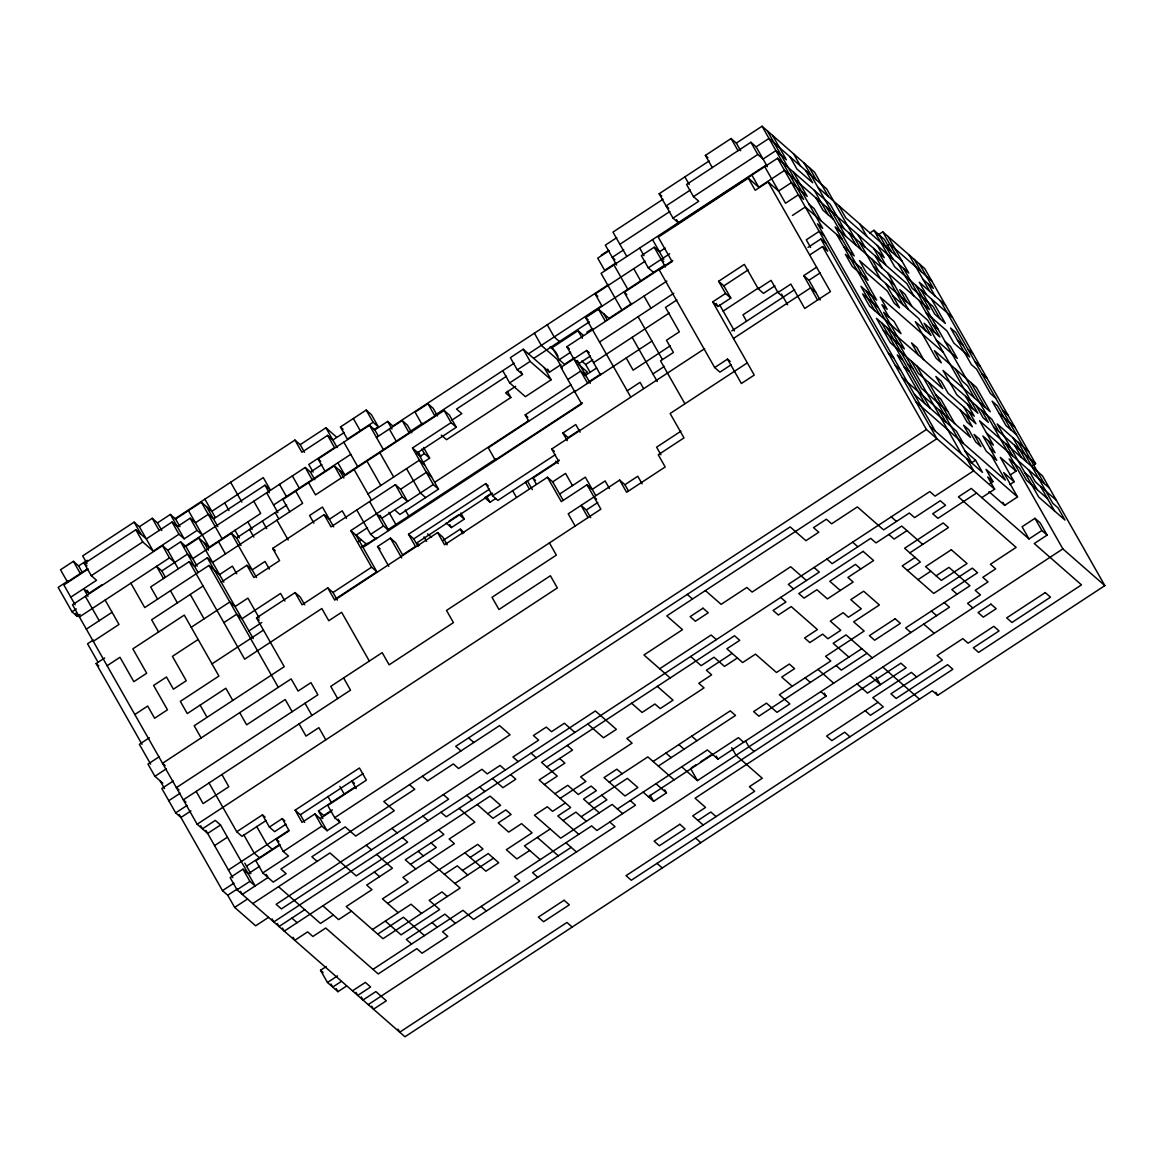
<?xml version="1.0" encoding="UTF-8"?>
<svg xmlns="http://www.w3.org/2000/svg" width="1163" height="1163" viewBox="0 0 1163 1163"><rect width="100%" height="100%" fill="white"/><g stroke="black" fill="none" stroke-linecap="round" stroke-linejoin="round"><path stroke-width="1.5" d="M82.093 572.022L78.633 565.916L73.385 561.336L60.52 569.768L67.439 581.965L87.458 568.838M202.318 534.98L197.07 530.401L184.205 538.832L178.957 534.239L153.225 551.117L139.371 526.737L134.123 522.143L82.675 555.899L87.007 563.517M78.633 565.916L87.21 560.29M139.371 526.737L152.237 518.291L157.485 522.885L161.817 530.502M712.294 167.588L705.374 155.406L731.091 138.528L736.339 143.107L740.671 150.739M70.798 597.157L96.529 580.279L91.281 575.685L84.347 563.503L135.809 529.746L146.305 538.92L172.037 522.042L177.285 526.635L190.136 518.204L195.384 522.798L208.25 514.351L213.498 518.945L264.96 485.189L270.209 489.783L263.274 477.586L211.826 511.342L201.33 502.154L175.598 519.047L170.35 514.453L157.485 522.885M68.152 580.831L58.15 587.388L72.004 611.782L77.252 616.375L80.116 614.5M676.532 219.676L678.262 222.729L673.014 218.135L659.159 193.756L709.183 160.93M736.339 143.107L762.07 126.229L814.551 172.168L828.405 196.547M88.17 569.027L63.878 584.974L75.13 604.789M174.886 518.843L294.937 440.079L300.185 444.673L304.517 452.291M662.983 199.28L612.959 232.106L626.813 256.485M767.391 166.687L756.139 146.872L750.891 142.279L686.563 184.466L693.497 196.663L698.745 201.257L673.014 218.135M91.281 575.685L142.729 541.929L153.225 551.117M300.185 444.673L325.916 427.795L336.412 436.983M616.783 237.63L605.341 245.131L616.594 264.946M690.386 190.005L666.094 205.938L668.71 208.235M756.139 146.872L768.99 138.426L826.719 188.944L861.361 249.914M601.3 255.162L608.438 250.467M344.277 432.491L332.836 439.992L327.588 435.398L301.871 452.276L294.937 440.079M378.353 426.865L373.105 422.271L347.388 439.149L340.454 426.952L366.185 410.074L371.433 414.668L378.353 426.865L374.064 429.67M609.165 250.67L597.724 258.171L604.658 270.354L616.085 262.853M619.879 244.288L669.903 211.477M87.995 596.343L83.663 588.725L88.911 593.319L101.777 584.873M693.497 196.663L757.811 154.475L763.059 159.055L775.925 150.623L786.421 159.811L772.566 135.417M178.157 568.576L167.777 550.273L162.529 545.694L72.484 604.76L197.158 824.233L207.654 833.42L220.519 824.989L255.148 885.944L249.9 881.365L242.98 869.168L230.114 877.6L237.034 889.797L404.971 1036.771L932.377 690.749L937.625 695.343L1104.85 585.629L1042.513 475.9L979.537 420.773L993.391 445.167L982.895 435.98L996.749 460.374L986.253 451.186L979.319 438.989L974.071 434.395L981.005 446.592L975.757 441.998L968.823 429.801L963.575 425.207L970.509 437.404L902.284 377.699M72.004 611.782L76.293 608.961M623.702 249.827L612.261 257.328L614.893 259.625M167.777 550.273L180.628 541.842L185.876 546.436L197.143 566.25M183.739 547.177L305.229 467.468L310.477 472.062L314.795 479.679M325.015 471.219L318.081 459.036L369.543 425.28L374.791 429.874L378.251 435.965M766.882 164.594L601.082 273.363L621.856 309.94M185.876 546.436L198.742 537.989L209.238 547.177L260.701 513.421L253.767 501.224M674.7 225.738L777.596 158.226L830.077 204.15L843.931 228.53M79.404 616.957L169.449 557.877L174.697 562.47M877.309 245.48L884.243 257.677L784.531 170.409L758.799 187.287L748.303 178.113L658.258 237.179L672.112 261.573L659.247 270.005L714.664 367.552L719.912 372.145L731.353 364.644M310.477 472.062L321.904 464.56M374.791 429.874L387.657 421.428L392.905 426.021L608.714 284.426M665.178 248.053L659.465 251.804L654.217 247.21L641.351 255.642L648.285 267.839L653.533 272.433M163.518 578.52L156.583 566.323L161.831 570.917L187.563 554.039L192.811 558.633L231.393 533.308L236.641 537.902L240.974 545.52M273.567 504.989L350.746 454.34M376.463 437.462L402.194 420.584L407.443 425.178L411.775 432.796M427.926 403.706L415.06 412.153L421.98 424.35L434.846 415.903L427.926 403.706L433.174 408.3L437.492 415.918M602.071 306.189L595.151 293.992L645.174 261.181M402.194 420.584L409.114 432.781L344.8 474.984L334.304 465.796L282.856 499.552L289.776 511.749M86.338 629.154L112.055 612.276M295.722 491.106L302.642 503.303L212.596 562.383L207.348 557.789L194.483 566.221L189.235 561.642L150.652 586.952L157.572 599.149M793.34 171.993L807.195 196.387L791.451 182.606L778.585 191.052L768.089 181.864L755.238 190.296L748.303 178.113M560.886 364.688L549.459 372.189L523.219 349.234L510.353 357.666L517.273 369.863L522.521 374.457L509.656 382.889L502.736 370.692M236.641 537.902L286.68 505.076M648.285 267.839L669.714 253.781M409.827 431.647L422.692 423.216M435.558 414.769L514.162 363.19M528.467 353.814L601.358 306M93.258 640.013L87.53 643.764L97.925 662.052M589.205 314.635L664.96 264.931M456.318 427.257L451.07 422.663L412.472 447.988L417.721 452.581L456.318 427.257L449.383 415.06L444.135 410.466L315.507 494.871L308.588 482.674M630.666 396.888L585.643 317.644L598.509 309.198L609.005 318.386L631.872 303.383M631.16 304.517L624.226 292.32L672.825 260.439M93.258 641.336L118.989 624.458L105.135 600.079M236.714 573.752L232.396 566.134L219.531 574.58L209.035 565.392L144.721 607.58L130.867 583.201M506.559 376.231L456.536 409.056L461.784 413.635L451.767 420.206M533.715 358.408L589.452 321.846M517.273 369.863L530.139 361.417L551.131 379.792L525.4 396.67L509.656 382.889M583.274 335.264L578.026 330.67L552.294 347.548L559.229 359.745L564.477 364.339L574.478 357.768M586.835 332.255L592.563 328.504M587.62 383.296L566.846 346.705L666.893 281.068M203.089 586.021L151.641 619.777L158.561 631.974M515.616 386.349L505.614 392.92L510.862 397.513L446.548 439.701L441.3 435.107M142.031 744.335L96.136 663.564L104.714 657.938M559.229 359.745L570.655 352.244M221.203 582.169L246.934 565.291L252.182 569.885L265.048 561.453L269.38 569.07M246.934 565.291L253.854 577.488L279.585 560.61L272.665 548.413L324.114 514.657L329.362 519.25L342.227 510.819L346.559 518.436M420.105 456.39L424.393 453.585L429.641 458.164L422.489 462.859M367.944 493.941L419.407 460.17L424.655 464.764M589.248 352.767L586.632 350.47L560.9 367.348L581.689 403.924L363.001 547.395M599.497 342.024L673.813 293.265M792.439 215.431L805.305 206.999L842.041 239.142M107.112 665.73L119.978 657.284L133.832 681.678L146.698 673.232L132.844 648.852L184.292 615.096L218.92 676.052L180.338 701.376L187.258 713.573L225.855 688.249L232.774 700.446M590.455 355.994L579.014 363.496L573.766 358.902M395.362 484.651L402.282 496.848L407.53 501.442L400.61 489.245L395.362 484.651L331.033 526.854L324.114 514.657M676.924 299.923L665.483 307.425L679.337 331.818L666.472 340.25L673.406 352.447L660.54 360.879L684.789 403.561M581.747 361.053L585.672 364.499L592.825 359.803M400.61 489.245L426.327 472.367L431.575 476.961M567.835 379.531L580.686 371.099L585.934 375.693M593.552 362.652L669.307 312.963M191.226 627.279L229.809 601.969L235.057 606.563L247.923 598.116L259.175 617.931M725.552 293.469L712.686 301.9L717.934 306.494L730.8 298.062L725.552 293.469L718.618 281.272L744.349 264.394L758.203 288.773L763.451 293.367L774.878 285.865M584.495 373.977L587.359 372.102L578.171 364.063M528.656 420.977L525.196 414.886L570.931 384.866M585.222 375.489L596.663 367.988M335.409 598.974L376.856 571.774L371.608 567.181L350.833 530.604L402.282 496.848M718.618 281.272L723.866 285.865L748.172 269.918M434.686 482.296L529.005 420.41M575.467 390.594L488.286 447.799L495.205 459.996L582.387 402.791M588.333 382.162L601.198 373.716M367.508 527.697L356.082 535.198L376.856 571.774M394.664 509.874L399.912 514.468L438.509 489.158L433.261 484.564L381.798 518.32L376.55 513.726M574.755 391.727L651.934 341.093M198.146 639.476L172.415 656.354L186.269 680.748L173.403 689.179L166.483 676.997L153.618 685.429L167.472 709.823L154.606 718.254L147.686 706.057L134.821 714.504M223.878 622.598L236.743 614.166L241.991 618.76L280.574 593.435L284.906 601.053M358.466 541.667L361.33 539.792M356.765 509.976L370.619 534.355L383.485 525.923L388.733 530.517L380.068 515.267M807.98 247.414L820.845 238.982L826.093 243.576M361.562 547.003L367.29 543.252M387.294 530.124L495.918 458.862M376.579 537.815L366.578 544.386L350.833 530.604M670.295 345.789L633.137 370.168L626.203 357.971M723.182 311.088L758.916 287.639M201.112 737.953L194.192 725.756L284.237 666.69L256.529 617.916L295.111 592.592L300.359 597.186L304.691 604.804M758.203 288.773L771.069 280.341L777.989 292.538L783.237 297.117M809.652 255.017L822.517 246.585L827.765 251.179L820.845 238.982M248.911 630.942L261.777 622.51M388.805 566.366L377.553 546.552L390.405 538.12L395.653 542.699L402.587 554.896L415.453 546.465L408.518 534.268L485.698 483.634L488.329 485.93M567.21 440.617L562.877 432.999L575.743 424.553L580.075 432.171M627.206 390.797L640.057 382.351L643.532 388.457M652.923 373.919L664.364 366.418M778.701 291.404L742.968 314.839L746.428 320.944M212 663.869L263.449 630.113M337.343 600.123L333.025 592.505L327.777 587.911L302.046 604.789L295.111 592.592M777.989 292.538L790.855 284.092L804.709 308.486L830.44 291.593L768.089 181.864M817.574 300.039L803.72 275.66L816.586 267.214M869.662 233.094L873.951 230.289L884.447 239.462L891.381 251.659M408.518 534.268L413.766 538.862L489.521 489.158M579.567 430.092L568.126 437.593L562.877 432.999M333.025 592.505L371.608 567.181M536.361 484.201L532.901 478.109L558.618 461.231L551.698 449.034L704.633 348.696M731.789 330.888L794.678 289.616M803.72 275.66L808.968 280.239L820.395 272.738M877.062 235.624L882.775 231.873L924.759 268.609L1035.579 463.703L1032.729 465.578M449.02 521.111L459.022 514.54L464.27 519.134L451.404 527.58L446.156 522.987M490.466 493.912L484.753 497.662L490.001 502.256L495.714 498.505M492.618 493.17L416.863 542.874L419.48 545.171M485.698 483.634L492.632 495.831L555.521 454.559M447.188 544.807L442.856 537.175L437.608 532.581L334.697 600.108L327.777 587.911M733.46 338.477L810.64 287.843L815.888 292.436M559.33 460.097L497.88 500.41L492.632 495.831M886.846 245.931L889.695 244.056L931.679 280.806M443.074 540.417L460.228 529.165L464.153 532.61M149.387 737.749L139.386 744.32L150.638 764.135M563.081 500.148L552.687 481.86L547.439 477.266L444.528 544.778L437.608 532.581M714.664 367.552L727.529 359.12L730.146 361.417M552.687 481.86L565.552 473.414L572.472 485.611M747.315 362.871L670.135 413.505L683.989 437.884L658.258 454.777L665.192 466.959L626.595 492.283L619.675 480.086L568.213 513.842L575.147 526.039M159.418 756.604L147.977 764.106L154.912 776.303L162.776 783.193M559.621 494.057L585.338 477.179L595.732 495.467M609.456 488.547L605.138 480.93L592.272 489.361L587.024 484.767L561.293 501.646L547.439 477.266M154.912 776.303L166.338 768.801M680.878 431.226L656.586 447.174L660.918 454.791M173.272 780.998L161.831 788.499L175.686 812.879L180.934 817.473L190.95 810.916M588.013 517.593L581.078 505.411L586.326 510.005L597.767 502.503M619.675 480.086L624.924 484.68L637.789 476.249L642.107 483.866M168.766 800.696L180.192 793.195M175.686 812.879L187.127 805.378M197.158 824.233L557.339 587.94L550.404 575.743L498.956 609.499L492.022 597.302L556.35 555.114L549.416 542.917M214.588 845.617L227.439 837.186M209.035 782.975L236.743 831.749L262.46 814.87L265.091 817.167M266.283 820.395L241.991 836.342L236.743 831.749M262.46 814.87L269.394 827.067L282.26 818.621L284.877 820.918M295.126 810.175L359.44 767.987L366.36 780.184L327.777 805.494L334.697 817.691L339.945 822.285L327.079 830.716L321.831 826.123L314.911 813.94L302.046 822.372L295.126 810.175L300.374 814.769L304.691 822.401M286.069 824.145L274.642 831.647L269.394 827.067M300.374 814.769L363.263 773.511M228.442 869.997L288.468 830.615M322.805 818.548L318.473 810.931L355.645 786.551M280.138 844.789L255.845 860.722L262.765 872.919L288.497 856.041L283.249 851.447L276.314 839.25L289.18 830.818L282.26 818.621M246.541 866.159L279.425 844.585M332.298 809.899L323.721 815.525L318.473 810.931M314.911 813.94L320.159 818.534L331.586 811.033M179.204 814.434L222.496 890.64L233.937 883.139M259.654 866.261L248.228 873.762L242.98 869.168M283.249 851.447L321.831 826.123M334.697 817.691L926.417 429.481L994.641 489.187L981.776 497.619M222.496 890.64L227.744 895.234L237.746 888.663M237.034 889.797L249.9 881.365M227.744 895.234L234.679 907.416L247.53 898.984M252.778 903.578L329.972 852.944L356.212 875.899L407.661 842.143L402.413 837.549M268.522 917.36L255.671 925.792L234.679 907.416M971.25 463.019L975.539 460.199L982.473 472.396L929.993 426.472M659.683 668.769L711.131 635.013L716.379 639.606M304.75 909.655L279.018 926.533L277.288 923.495M546.784 766.94L572.516 750.062L567.268 745.468M906.966 530.633L894.1 539.08L888.852 534.486M990.106 483.459L992.969 481.584L986.035 469.387L1017.523 496.95L1004.658 505.382L988.913 491.6M333.359 915.005L320.494 923.437L278.509 886.7M410.539 864.356L436.27 847.478L431.022 842.884M487.719 813.722L500.584 805.29L490.088 796.103L284.266 931.127L282.536 928.089M732.123 653.373L706.392 670.251L711.64 674.845L698.789 683.292L704.037 687.885L626.857 738.52L632.105 743.113L580.642 776.869L585.89 781.463L560.159 798.341M976.527 493.025L937.945 518.349L932.697 513.755L945.563 505.309L940.315 500.73L914.583 517.608L909.335 513.014L883.604 529.892L857.364 506.923L831.632 523.801L826.384 519.207L813.533 527.653L818.781 532.247L805.915 540.679L790.171 526.897L455.722 746.326L460.97 750.92M1010.342 474.882L1016.055 471.131L1009.135 458.949L1019.631 468.137L1026.551 480.319L1047.543 498.694M351.473 911.152L338.607 919.599L322.863 905.817M544.415 784.56L557.281 776.128L541.536 762.346L734.493 635.754L739.741 640.348L726.875 648.78L742.619 662.561L755.485 654.129L776.477 672.49L789.343 664.058L794.591 668.652L781.725 677.084L792.221 686.272M737.371 657.967L724.505 666.414L714.009 657.226L701.144 665.658L690.648 656.484M1009.877 484.564L1014.165 481.744L1000.311 457.364L1016.055 471.131M909.844 552.847L948.441 527.537L943.193 522.943L904.596 548.253L920.34 562.034L907.474 570.481M387.686 903.462L477.731 844.382L482.979 848.975L470.128 857.422M554.911 793.748L567.777 785.301L578.273 794.489L591.138 786.057L596.386 790.651L583.521 799.083L599.265 812.864M915.092 557.44L902.226 565.887L933.715 593.435L972.312 568.126L977.56 572.719L951.828 589.597L957.076 594.191M444.397 874.3L457.263 865.854L467.759 875.041M372.465 929.528L411.048 904.203L421.544 913.391M462.511 870.447L488.227 853.569L498.723 862.757L485.872 871.189L464.88 852.828M565.407 802.935L552.556 811.367L547.308 806.773L534.442 815.219L560.682 838.189L612.131 804.418L622.627 813.606M346.53 986.05L337.953 991.676L327.457 982.488L320.537 970.291L326.251 966.54M377.713 934.122L403.43 917.244L424.422 935.604M454.893 883.473L493.475 858.163M609.252 782.205L647.849 756.895L674.089 779.85M917.97 579.668L930.836 571.222M550.186 829.001L524.455 845.879L540.199 859.661M563.052 820.555L575.903 812.123L586.399 821.311M588.769 803.677L627.366 778.367L637.862 787.54L624.996 795.986L604.004 777.611L616.87 769.179L622.118 773.773M653.097 761.489L730.277 710.84L735.525 715.434L658.345 766.068M936.084 575.816L948.95 567.37L969.942 585.745L905.628 627.947L910.876 632.541M327.457 982.488L337.459 975.931M1047.122 535.111L1040.202 522.914L1034.954 518.32L1022.088 526.766L1029.008 538.963L1041.874 530.517L1047.122 535.111L1034.256 543.543L1081.488 584.887L978.577 652.399L973.329 647.806L999.061 630.928L993.813 626.334L968.081 643.212L962.833 638.618L937.116 655.496L942.364 660.09L890.902 693.846L896.15 698.44L947.612 664.684L952.86 669.277L631.276 880.26L626.028 875.666L754.656 791.276L749.408 786.682L762.274 778.251L736.034 755.281L731.701 747.664M529.703 850.473L516.837 858.905L506.341 849.717L532.072 832.839L521.576 823.651L508.711 832.097L498.215 822.91L511.08 814.478L505.832 809.884L492.967 818.316L477.223 804.534M581.151 816.717L606.882 799.839L601.634 795.245M341.282 981.456L332.705 987.082L330.975 984.029M372.974 969.361L463.019 910.295L473.515 919.482L615.009 826.646L609.761 822.052M617.379 809.012L707.424 749.946L717.92 759.134L949.459 607.217L944.211 602.623M861.783 648.663L758.872 716.19L753.624 711.596L766.49 703.15L776.986 712.338L789.851 703.891L779.355 694.718L830.818 660.962L825.57 656.368L864.153 631.044L853.657 621.856L879.388 604.978L863.644 591.197L850.778 599.643L861.274 608.831L848.409 617.262L843.16 612.668L830.295 621.115L840.791 630.302L827.925 638.734L822.677 634.14L809.826 642.587L804.578 637.993L817.429 629.546L791.189 606.592L778.338 615.023L773.09 610.43L785.941 601.998L780.693 597.404M691.941 767.464L696.23 764.658M700.519 761.838L703.382 759.962M704.807 759.032L711.96 754.336M352.491 990.832L365.356 982.401L370.604 986.994L357.739 995.426L356.009 992.388M571.178 847.362L532.581 872.686L537.829 877.28M648.358 796.728L738.403 737.662L743.651 742.241M867.031 653.257L841.314 670.135L836.066 665.541M643.11 792.134L653.606 801.322L666.472 792.89L664.742 789.837M681.692 766.824L697.437 780.606L826.079 696.201L824.349 693.163M368.235 1004.614L1062.866 548.892L1104.85 585.629M697.96 820.438L710.811 812.007L716.059 816.6M878.036 702.292L826.588 736.048L831.836 740.642L844.701 732.196L849.949 736.79M817.909 187.359L901.877 260.846M922.87 279.222L933.366 288.409L919.511 264.016M945.534 305.186L919.293 282.231L926.228 294.413M952.468 317.383L894.74 266.865L873.951 230.289M833.435 219.356L822.939 210.169L816.019 197.972M838.683 223.936L906.907 283.641L913.842 295.838M808.881 203.99L814.129 208.584L821.049 220.766M873.529 266.705L894.521 285.066M926.01 312.629L947.002 331.004L953.936 343.187L969.68 356.968L955.826 332.589L950.578 327.995L971.352 364.571L976.6 369.165L990.454 393.545L995.702 398.139M957.498 340.178L962.746 344.771M967.994 349.365L973.242 353.959M843.727 246.745L854.224 255.933L826.515 207.159M932.944 324.826L938.192 329.42M974.928 361.562L980.176 366.156M824.407 235.973L819.159 231.379L806.293 239.825L810.626 247.443M892.632 295.678L918.872 318.647L925.806 330.83M945.112 341.602L950.36 346.196L957.294 358.393L936.302 340.018M981.848 373.759L987.096 378.353M943.222 352.215L880.246 297.103L887.18 309.3L881.932 304.706L888.852 316.888M1002.622 410.335L1007.87 414.929M705.374 155.406L707.991 157.703M878.356 307.715L862.612 293.934L869.531 306.131L901.02 333.679L894.1 321.482L883.604 312.309L904.378 348.885L883.386 330.51M999.061 413.345L1014.805 427.126M1016.477 434.715L1005.98 425.542L992.126 401.148L997.374 405.742L1011.229 430.121M1028.659 451.506L997.171 423.943L1038.733 497.11L1064.974 520.079L1058.039 507.882L1052.791 503.288L1018.163 442.318M993.595 426.952L1035.579 463.703M902.488 359.483L897.24 354.889L924.948 403.663M907.736 364.077L912.984 368.671M986.457 432.97L1049.433 488.082M888.43 353.305L893.678 357.899M904.174 367.086L909.422 371.68M935.663 394.65L940.911 399.243L954.765 423.623M1024.879 472.716L1030.127 477.31L1037.047 489.507M1056.367 500.279L1035.375 481.904L1028.441 469.721M895.35 365.502L900.598 370.096M947.83 411.426L921.59 388.471L886.962 327.501M989.815 448.177L995.063 452.77L988.143 440.573M914.452 394.49L956.437 431.226L963.371 443.423M1014.165 481.744L1003.669 472.556L1017.523 496.95M916.139 402.078L1005.355 480.159L991.501 455.78M965.043 451.011L975.539 460.199M992.969 481.584L987.721 476.99L994.641 489.187M659.159 193.756L661.791 196.053M1029.008 538.963L971.279 488.431L958.414 496.877L1016.142 547.395L990.425 564.273L995.673 568.867L982.808 577.313L988.056 581.907L975.19 590.339L980.438 594.933L967.572 603.364L972.82 607.958M661.136 259.407L663.768 261.704M891.221 516.852L896.469 521.446M922.71 544.415L901.718 526.039L875.986 542.917L870.738 538.324L832.156 563.648L826.908 559.054M624.226 292.32L626.857 294.617M595.151 293.992L597.767 296.289M852.624 542.176L857.872 546.77M931.345 611.069L936.593 615.663M585.643 317.644L588.26 319.941M860.765 568.983L855.517 564.389L829.786 581.267L840.282 590.455M923.742 624.095L934.238 633.283M566.846 346.705L569.463 349.002M559.432 341.529L554.184 336.936L547.264 324.753M814.042 567.486L819.29 572.08L446.243 816.833L440.995 812.239M550.143 346.967L555.391 351.56L557.993 356.125M806.424 580.526L790.68 566.744L752.098 592.069L746.85 587.475L721.118 604.353L705.374 590.571M916.633 676.968L911.385 672.374L872.788 697.698L883.284 706.886L870.433 715.318L865.185 710.724M793.559 588.958L788.31 584.364L929.819 491.542L935.067 496.136L973.649 470.811L966.729 458.615M872.279 657.851L846.039 634.896L833.173 643.328L848.917 657.11M882.775 667.039L919.511 699.196M869.909 675.485L880.406 684.658L876.088 677.04M857.058 683.917L867.54 693.104L906.137 667.78L900.889 663.186L695.081 798.225L705.578 807.413L692.712 815.845L703.208 825.032M817.952 669.394L833.697 683.175M525.196 414.886L527.813 417.168M551.698 449.034L554.315 451.331M805.087 677.84L810.335 682.419M820.831 691.607L826.079 696.201M555.623 461.202L558.255 463.499M593.944 496.964L596.575 499.261M687.26 594.424L692.508 599.018M532.901 478.109L535.518 480.406M416.877 453.134L420.817 456.579L418.215 452.014M670.179 677.956L643.939 654.987L682.521 629.663L666.777 615.896L936.913 438.669L777.596 158.226M754.147 751.429L748.899 746.835L745.439 740.744M657.313 686.388L673.057 700.17L660.191 708.601L654.943 704.008L642.078 712.454L631.582 703.266M425.643 497.59L420.395 492.996L406.541 468.616M340.454 426.952L343.085 429.249M691.68 736.164L696.928 740.758M678.814 744.596L684.062 749.19M427.577 533.846L431.502 537.291M665.948 753.043L671.196 757.636M318.081 459.036L320.712 461.333M587.751 723.997L603.495 737.778L616.361 729.332L595.369 710.956L273.77 921.939L272.04 918.901M655.976 783.702L666.472 792.89M370.619 534.355L375.867 538.949M377.553 546.552L380.17 548.849M574.885 732.428L564.389 723.241L551.524 731.687L546.276 727.093L533.41 735.539L538.658 740.133L512.941 757.011L518.175 761.605M695.59 838.072L700.838 842.652M630.244 800.58L635.492 805.174L596.895 830.484L591.647 825.89L514.468 876.539L519.716 881.132L442.536 931.767L447.784 936.36L422.067 953.238L416.819 948.645L378.222 973.954L325.742 928.03L312.876 936.477L307.628 931.883L294.762 940.315L293.032 937.276M559.65 758.494L564.898 763.088L539.167 779.966L570.655 807.529L557.804 815.961L578.796 834.336M531.04 753.159L536.288 757.753M656.993 863.382L662.241 867.976M272.665 548.413L275.282 550.71M468.587 737.894L473.835 742.474M505.324 770.037L500.075 765.443L487.21 773.889L481.962 769.295L276.14 904.32L281.388 908.914L448.613 799.199L443.365 794.605M510.572 774.631L515.82 779.225L502.954 787.656L492.458 778.483M565.93 842.768L576.426 851.956M479.592 786.915L484.84 791.509M537.321 837.433L558.313 855.808M466.726 795.361L471.974 799.955M256.529 617.916L259.145 620.213M422.373 776.244L427.621 780.838L453.352 763.946L458.6 768.539L510.048 734.783L499.552 725.596L383.79 801.554L394.286 810.742L355.689 836.066L345.193 826.878L280.879 869.066L286.127 873.66L273.261 882.106L262.765 872.919M459.109 808.387L474.853 822.168L449.136 839.046L454.384 843.64L402.921 877.396L408.169 881.99L382.438 898.868L398.182 912.65M409.507 784.676L414.755 789.27L311.858 856.782L317.106 861.376M572.196 927.056L566.948 922.463L399.723 1032.177L397.993 1029.124M422.896 816.077L428.144 820.671M438.64 829.859L443.888 834.453L405.291 859.777L415.787 868.95M354.439 783.31L351.822 781.013L356.154 788.645M391.916 828.361L397.165 832.955M418.157 851.331L423.405 855.924M428.653 860.518L460.141 888.067L382.961 938.715L346.225 906.559L371.942 889.68L366.694 885.087L392.425 868.209L376.681 854.427M481.133 906.442L486.381 911.036M84.347 563.503L86.978 565.799M447.275 896.513L442.027 891.919L429.162 900.366L439.658 909.539L401.075 934.863L385.331 921.081M366.185 845.239L371.433 849.833M455.402 923.32L444.906 914.133L406.323 939.457L411.571 944.051M374.312 872.061L379.56 876.655M432.04 922.579L437.288 927.173M96.136 663.564L98.768 665.861M276.314 839.25L278.946 841.547M272.273 849.281L267.025 844.687L256.63 826.399M165.146 765.574L162.529 763.277L291.157 678.887L298.091 691.069L310.957 682.637L317.877 694.82L176.383 787.656L179 789.953M259.407 857.713L254.159 853.119L243.779 834.83M220.519 824.989L215.271 820.395L202.406 828.826L200.676 825.788M185.935 802.15L183.303 799.853L350.528 690.139L343.608 677.942M291.884 918.101L297.132 922.695M320.537 970.291L323.154 972.588M940.285 300.592L1044.185 483.488M914.263 259.422L921.183 271.619M928.118 283.816L935.037 295.998M909.015 254.828L929.789 291.404M1012.915 437.724L1026.769 462.118M1040.623 486.497L1054.478 510.891M931.476 299.007L945.33 323.401L934.834 314.214L920.98 289.82M1014.587 445.327L1021.521 457.524M940.082 318.807L933.148 306.61L912.155 288.235L898.301 263.856M888.023 236.467L908.797 273.043L845.821 217.932L838.901 205.735M915.732 285.24L929.586 309.62L835.121 226.945L876.684 300.112L860.94 286.331L874.78 310.71M971.134 382.772L984.988 407.166M998.843 431.546L991.923 419.363L876.466 318.313L890.32 342.707L942.8 388.631L935.866 376.434L941.114 381.028L948.049 393.225L974.289 416.194L967.354 403.997M1005.777 443.743L1012.697 455.94M882.775 231.873L896.629 256.253M903.549 268.449L1062.866 548.892M919.09 300.432L939.864 337.008L924.12 323.241L931.054 335.424L915.31 321.657L936.084 358.233L941.332 362.827L934.412 350.63L976.382 387.366L990.236 411.76L943.004 370.416L956.858 394.809L977.85 413.185L929.368 327.821M974.492 397.979L967.572 385.782L962.324 381.188L955.39 369.005M981.427 410.176L988.346 422.358L983.098 417.779L976.179 405.582M879.199 234.882L893.053 259.262M934.616 332.414L927.696 320.232L859.472 260.527L866.391 272.709L887.384 291.084L894.318 303.281L899.566 307.875L885.712 283.481M965.683 396.394L972.602 408.591M1034.954 518.32L1041.874 530.517M911.952 306.451L905.018 294.254L899.769 289.66L906.704 301.857M878.995 253.083L885.915 265.28M969.041 411.6L975.961 423.783L918.232 373.265L911.312 361.068M859.893 224.11L866.813 236.293M873.747 248.489L880.667 260.686M887.602 272.883L908.376 309.46M963.793 407.006L970.712 419.189M875.419 256.093L882.354 268.29M889.273 280.472L903.128 304.866M965.464 414.595L972.399 426.792L967.151 422.198L960.216 410.016M858.003 234.708L864.923 246.905M871.857 259.102L878.777 271.299M859.675 242.311L880.464 278.887M923.698 359.658L916.764 347.461L911.516 342.867L918.45 355.064M1002.928 502.343L1004.658 505.382M849.179 233.123L856.113 245.32M809.303 167.574L816.222 179.756M804.055 162.98L845.617 236.133M928.728 382.453L949.517 419.029M805.726 170.583L812.661 182.765L796.917 168.998L789.982 156.801M916.56 365.662L971.977 463.208M793.559 153.792L800.478 165.989M814.333 190.369L828.187 214.762M939.021 409.841L945.941 422.038M836.793 234.548L961.481 454.021M866.188 290.924L880.028 315.304M881.714 322.907L930.196 408.257M767.318 130.823L822.735 228.37L817.487 223.776L935.241 431.066M762.07 126.229L803.633 199.396L798.385 194.803L785.519 203.234L764.745 166.658M822.517 246.585L926.417 429.481M750.891 142.279L757.811 154.475M731.091 138.528L738.025 150.71M751.88 175.104L758.799 187.287M808.968 280.239L820.22 300.054M781.507 294.079L787.569 304.75M684.891 176.878L689.223 184.495M723.866 285.865L730.8 298.062M719.723 304.997L734.435 330.903M716.204 303.441L717.934 306.494M935.895 692.29L937.625 695.343M712.686 301.9L754.249 375.068L741.383 383.499L727.529 359.12M652.53 239.607L663.797 259.422M654.217 247.21L665.469 267.025M639.679 248.053L643.997 255.671M633.733 268.682L640.668 280.879M644.026 296.071L650.946 308.268M613.948 264.931L627.802 289.311M638.08 316.699L662.329 359.382M632.149 337.343L657.255 381.537M603.757 313.792L607.217 319.883M598.509 309.198L605.429 321.395M578.026 330.67L582.358 338.288M586.632 350.47L600.486 374.849M585.672 364.499L590.004 372.116M577.284 360.443L590.266 383.31M562.267 368.308L557.062 359.163L541.318 345.382L534.399 333.185M624.924 484.68L628.383 490.771M547.715 369.136L549.459 372.189M544.211 367.595L551.131 379.792M523.219 349.234L530.139 361.417M587.024 484.767L600.878 509.161L446.505 610.43L453.439 622.627L389.125 664.829L382.191 652.632L330.743 686.388L337.663 698.585M520.791 371.404L522.521 374.457M586.326 510.005L590.659 517.622M716.19 756.081L717.92 759.134M507.402 391.408L510.862 397.513M527.173 480.523L532.363 489.681M690.517 768.409L697.437 780.606M525.385 482.034L528.845 488.126M512.52 490.466L515.994 496.572M444.135 410.466L451.07 422.663M487.399 497.691L490.001 502.256M650.146 795.23L653.606 801.322M423.579 447.508L429.641 458.164M460.81 513.043L464.27 519.134M421.791 449.005L424.393 453.585M417.721 452.581L438.509 489.158M460.228 529.165L462.816 533.73M412.472 447.988L433.261 484.564M449.674 524.528L451.404 527.58M387.657 421.428L391.975 429.045M389.329 429.031L396.263 441.228M366.185 410.074L373.105 422.271M369.543 425.28L383.397 449.659M379.821 452.669L393.676 477.048M424.001 536.855L426.603 541.42M353.319 418.52L360.254 430.703M405.276 509.961L408.736 516.052M413.766 538.862L418.099 546.479M366.956 461.115L380.81 485.494M388.936 512.302L395.871 524.498M343.812 442.158L357.666 466.537M354.104 469.547L371.419 500.032M369.63 501.529L383.485 525.923M390.405 538.12L401.671 557.92M325.916 427.795L337.168 447.61M327.588 435.398L334.522 447.581L308.791 464.459L313.123 472.091M337.881 462.787L344.8 474.984M339.552 470.39L343.885 478.008M334.304 465.796L341.239 477.993M305.229 467.468L312.149 479.665M333.694 526.868L322.427 507.053L309.576 515.5L313.894 523.117M292.364 475.914L299.284 488.111M279.498 484.346L286.418 496.543M369.325 661.064L341.631 612.29L328.766 620.737L321.831 608.54L244.652 659.174L189.235 561.642M264.96 485.189L269.278 492.807M266.632 492.792L277.884 512.607M275.238 512.578L278.698 518.683M276.91 520.181L288.177 539.995M262.373 521.024L266.705 528.642M230.623 482.282L241.875 502.082M247.835 521.867L252.167 529.485M249.507 529.456L253.839 537.088M224.692 502.91L229.009 510.528M234.97 530.299L239.302 537.917M231.393 533.308L256.514 577.502M204.892 499.16L215.286 517.448M206.578 506.748L217.83 526.563M201.33 502.154L222.104 538.745M218.542 541.754L225.462 553.937M305.011 703.266L311.946 715.463M325.8 739.842L318.866 727.645L306 736.092L299.08 723.895M188.464 510.601L209.238 547.177M190.136 518.204L197.07 530.401M203.99 542.583L208.322 550.201M198.742 537.989L223.863 582.198M339.872 786.435L344.204 794.053M207.348 557.789L253.243 638.574M209.035 565.392L278.291 687.318M292.146 711.712L285.226 699.515L246.629 724.825L239.709 712.643M175.598 519.047L179.931 526.665M170.35 514.453L184.205 538.832M172.037 522.042L178.957 534.239M327.879 796.393L331.339 802.485M180.628 541.842L197.957 572.327M338.215 819.232L339.945 822.285M152.237 518.291L159.171 530.488M320.159 818.534L327.079 830.716M162.529 545.694L169.449 557.877M190.238 594.467L204.077 618.847M134.123 522.143L141.057 534.34M161.831 570.917L165.291 577.008M135.809 529.746L142.729 541.929M170.438 590.702L177.372 602.899M371.753 1006.155L373.483 1009.208L386.349 1000.776L375.853 991.588L362.987 1000.02L361.257 996.967M200.123 705.127L207.058 717.324M221.9 774.529L228.82 786.726L203.103 803.604L196.169 791.407M336.223 988.623L337.953 991.676M266.283 874.46L268.013 877.513L242.282 894.391L240.552 891.338M73.385 561.336L80.305 573.519M244.812 863.106L250.874 873.776M87.181 590.266L88.911 593.319M85.35 596.328L99.204 620.708M205.924 830.382L232.76 877.629M75.522 613.323L77.252 616.375M160.16 780.896L164.492 788.514M703.004 608.191L690.139 616.637L695.387 621.231L708.252 612.785L703.004 608.191M863.12 551.364L798.807 593.552L804.055 598.145L816.92 589.714L827.416 598.901L853.148 582.023L847.9 577.43L873.617 560.551L863.12 551.364M951.319 549.75L925.588 566.628L941.332 580.41L967.064 563.532L951.319 549.75M895.132 618.76L869.401 635.638L874.649 640.231L900.38 623.353L895.132 618.76M990.934 604.12L978.068 612.552L983.317 617.146L996.182 608.714L990.934 604.12M564.07 900.249L538.353 917.127L543.601 921.707L569.318 904.829L564.07 900.249M679.846 824.291L654.115 841.169L659.363 845.763L685.094 828.885L679.846 824.291M1045.261 592.578L1006.678 617.902L1011.926 622.481L1050.509 597.171L1045.261 592.578M861.143 268.115L845.399 254.348L852.334 266.531L868.078 280.312L861.143 268.115"/></g></svg>
